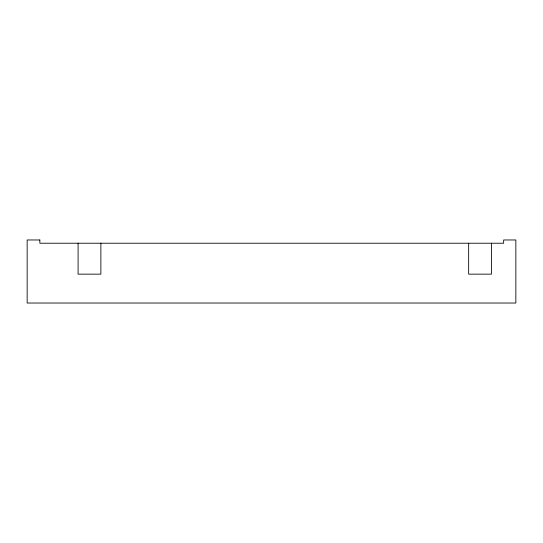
<?xml version="1.0" encoding="UTF-8"?>
<svg xmlns="http://www.w3.org/2000/svg" width="543" height="543" viewBox="0 0 543 543"><rect width="100%" height="100%" fill="white"/><g stroke="black" fill="none" stroke-linecap="round" stroke-linejoin="round"><path stroke-width="0.81" d="M491.442 243.223L491.442 274.147L468.657 274.147L468.657 243.223M100.876 243.223L100.876 274.147L78.09 274.147L78.09 243.223M39.849 239.972L27.15 239.972L27.15 303.028L515.85 303.028L515.85 239.972L503.646 239.972L503.646 243.223L39.849 243.223L39.849 239.972"/></g></svg>
